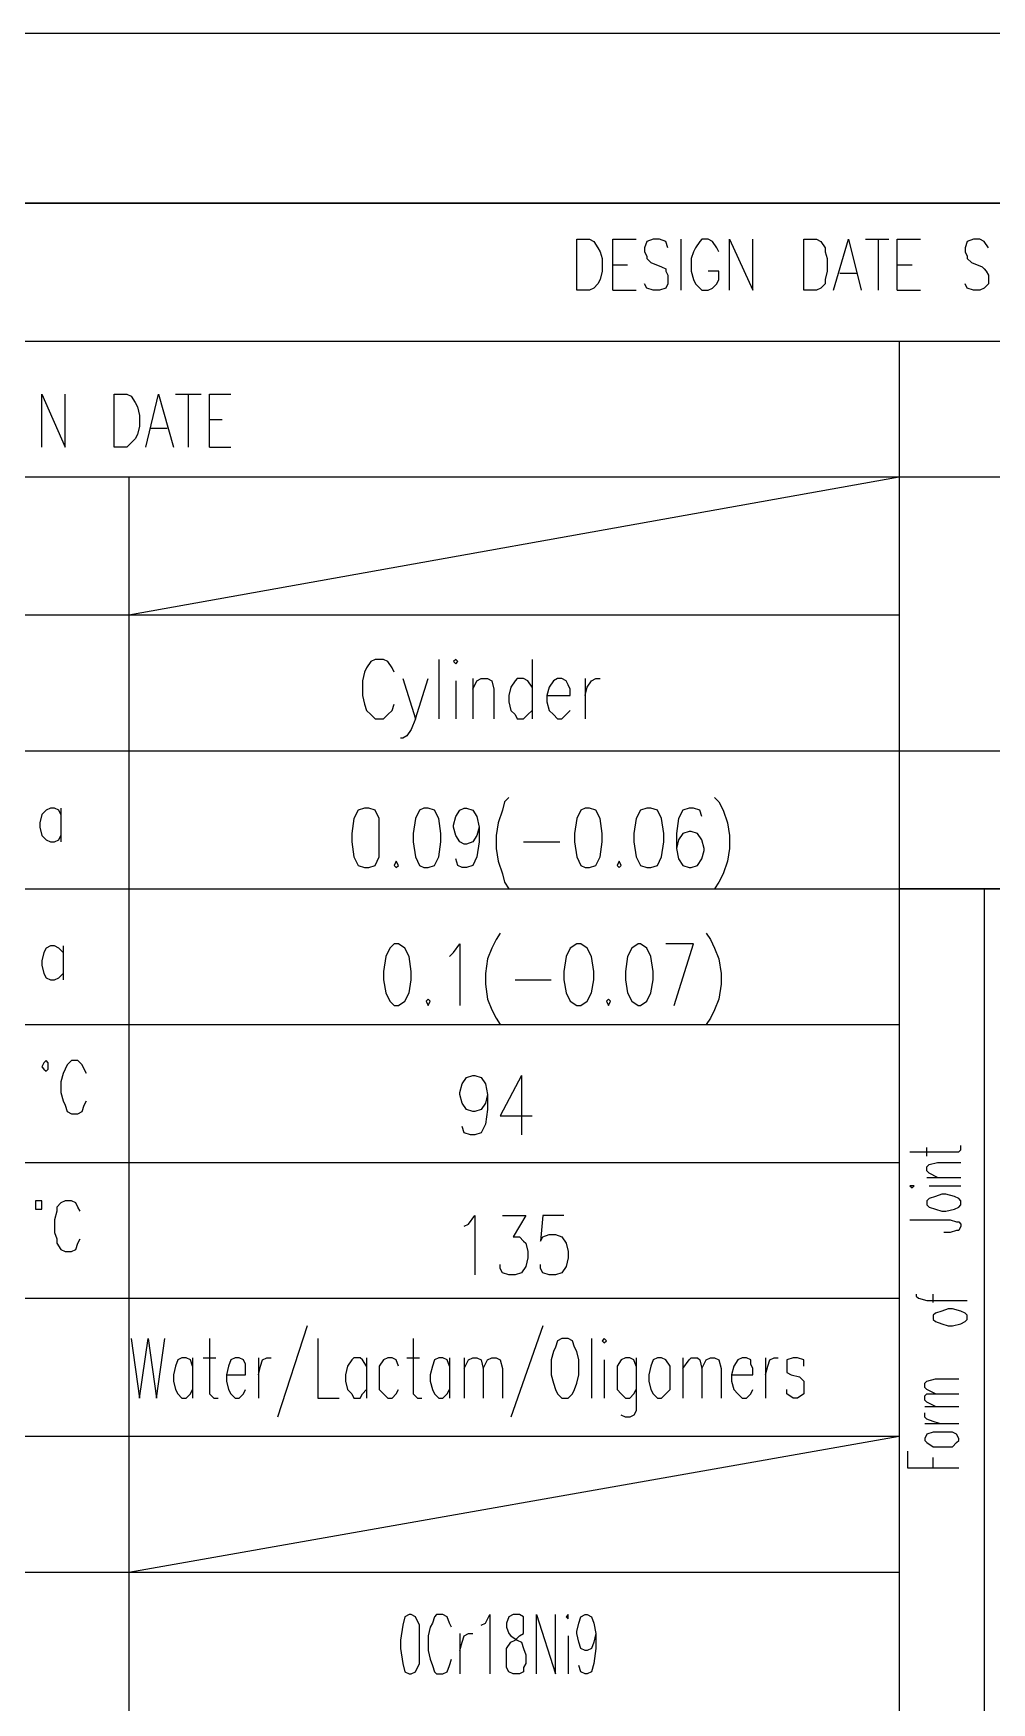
# Model space of a CAD drawing. Extents: x 0.28 to 3.47, y 0.29 to 4.81.
# Drawn here: x 2.665 to 2.966, y 4.284 to 4.809 of the extents above; entities that cross this region are included whole.
import ezdxf

# ---------------------------------------------------------------- set-up
doc = ezdxf.new("R2010")
doc.units = 0
doc.header["$MEASUREMENT"] = 0
doc.linetypes.add('AUSGEZOGEN', pattern=[0])
doc.layers.get('0').update_dxf_attribs({"linetype": 'AUSGEZOGEN'})

msp = doc.modelspace()

# ---------------------------------------------------------------- linework, layer by layer
for points in [[(0.28, 0.28667), (3.474, 0.28667), (3.474, 0.28667), (3.474, 4.80867), (3.474, 4.80867), (0.28, 4.80867), (0.28, 4.80867), (0.28, 0.28667), (0.28, 0.28667)], [(0.414, 0.34), (3.42067, 0.34), (3.42067, 0.34), (3.42067, 4.75533), (3.42067, 4.75533), (0.414, 4.75533), (0.414, 4.75533), (0.414, 0.34), (0.414, 0.34)], [(2.45267, 4.75533), (3.42067, 4.75533)], [(2.83533, 4.728), (2.83533, 4.744), (2.83533, 4.744), (2.83933, 4.744), (2.83933, 4.744), (2.84067, 4.74333), (2.84067, 4.74333), (2.842, 4.74133), (2.842, 4.74133), (2.84267, 4.74), (2.84267, 4.74), (2.84333, 4.738), (2.84333, 4.738), (2.84333, 4.734), (2.84333, 4.734), (2.84267, 4.73133), (2.84267, 4.73133), (2.842, 4.73), (2.842, 4.73), (2.84067, 4.72867), (2.84067, 4.72867), (2.83933, 4.728), (2.83933, 4.728), (2.83533, 4.728), (2.83533, 4.728)], [(2.84667, 4.728), (2.84667, 4.744), (2.84667, 4.744), (2.854, 4.744)], [(2.864, 4.74133), (2.86333, 4.74333), (2.86333, 4.74333), (2.86133, 4.744), (2.86133, 4.744), (2.85933, 4.744), (2.85933, 4.744), (2.85733, 4.74333), (2.85733, 4.74333), (2.85667, 4.74133), (2.85667, 4.74133), (2.85667, 4.74), (2.85667, 4.74), (2.85733, 4.73867), (2.85733, 4.73867), (2.85733, 4.738), (2.85733, 4.738), (2.85867, 4.73667), (2.85867, 4.73667), (2.862, 4.73533), (2.862, 4.73533), (2.86333, 4.73467), (2.86333, 4.73467), (2.86333, 4.734), (2.86333, 4.734), (2.864, 4.73267), (2.864, 4.73267), (2.864, 4.73), (2.864, 4.73), (2.86333, 4.72867), (2.86333, 4.72867), (2.86133, 4.728), (2.86133, 4.728), (2.85933, 4.728), (2.85933, 4.728), (2.85733, 4.72867), (2.85733, 4.72867), (2.85667, 4.73)], [(2.868, 4.744), (2.868, 4.728)], [(2.88, 4.74), (2.87933, 4.74133), (2.87933, 4.74133), (2.878, 4.74333), (2.878, 4.74333), (2.87667, 4.744), (2.87667, 4.744), (2.87467, 4.744), (2.87467, 4.744), (2.874, 4.74333), (2.874, 4.74333), (2.87267, 4.74133), (2.87267, 4.74133), (2.872, 4.74), (2.872, 4.74), (2.87133, 4.738), (2.87133, 4.738), (2.87133, 4.734), (2.87133, 4.734), (2.872, 4.73133), (2.872, 4.73133), (2.87267, 4.73), (2.87267, 4.73), (2.874, 4.72867), (2.874, 4.72867), (2.87467, 4.728), (2.87467, 4.728), (2.87667, 4.728), (2.87667, 4.728), (2.878, 4.72867), (2.878, 4.72867), (2.87933, 4.73), (2.87933, 4.73), (2.88, 4.73133), (2.88, 4.73133), (2.88, 4.734), (2.88, 4.734), (2.87667, 4.734)], [(2.88333, 4.728), (2.88333, 4.744), (2.88333, 4.744), (2.89067, 4.728), (2.89067, 4.728), (2.89067, 4.744)], [(2.90667, 4.728), (2.90667, 4.744), (2.90667, 4.744), (2.91067, 4.744), (2.91067, 4.744), (2.912, 4.74333), (2.912, 4.74333), (2.91333, 4.74133), (2.91333, 4.74133), (2.91333, 4.74), (2.91333, 4.74), (2.914, 4.738), (2.914, 4.738), (2.914, 4.734), (2.914, 4.734), (2.91333, 4.73133), (2.91333, 4.73133), (2.91333, 4.73), (2.91333, 4.73), (2.912, 4.72867), (2.912, 4.72867), (2.91067, 4.728), (2.91067, 4.728), (2.90667, 4.728), (2.90667, 4.728)], [(2.916, 4.728), (2.92067, 4.744), (2.92067, 4.744), (2.92467, 4.728)], [(2.926, 4.744), (2.93333, 4.744)], [(2.93, 4.744), (2.93, 4.728)], [(2.936, 4.728), (2.936, 4.744), (2.936, 4.744), (2.94333, 4.744)], [(2.96467, 4.74133), (2.96333, 4.74333), (2.96333, 4.74333), (2.962, 4.744), (2.962, 4.744), (2.96, 4.744), (2.96, 4.744), (2.958, 4.74333), (2.958, 4.74333), (2.95733, 4.74133), (2.95733, 4.74133), (2.95733, 4.74), (2.95733, 4.74), (2.958, 4.73867), (2.958, 4.73867), (2.958, 4.738), (2.958, 4.738), (2.95933, 4.73667), (2.95933, 4.73667), (2.96267, 4.73533), (2.96267, 4.73533), (2.96333, 4.73467), (2.96333, 4.73467), (2.964, 4.734), (2.964, 4.734), (2.96467, 4.73267), (2.96467, 4.73267), (2.96467, 4.73), (2.96467, 4.73), (2.96333, 4.72867), (2.96333, 4.72867), (2.962, 4.728), (2.962, 4.728), (2.96, 4.728), (2.96, 4.728), (2.958, 4.72867), (2.958, 4.72867), (2.95733, 4.73)], [(2.84667, 4.736), (2.85133, 4.736)], [(2.936, 4.736), (2.94067, 4.736)], [(2.918, 4.73333), (2.92333, 4.73333)], [(2.84667, 4.728), (2.854, 4.728)], [(2.936, 4.728), (2.94333, 4.728)], [(2.45267, 4.712), (3.42067, 4.712)], [(2.93667, 4.712), (2.93667, 3.766)], [(2.66733, 4.67867), (2.66733, 4.69533), (2.66733, 4.69533), (2.67467, 4.67867), (2.67467, 4.67867), (2.67467, 4.69533)], [(2.69, 4.67867), (2.69, 4.69533), (2.69, 4.69533), (2.694, 4.69533), (2.694, 4.69533), (2.69533, 4.69467), (2.69533, 4.69467), (2.69667, 4.69267), (2.69667, 4.69267), (2.69733, 4.69133), (2.69733, 4.69133), (2.698, 4.68867), (2.698, 4.68867), (2.698, 4.68533), (2.698, 4.68533), (2.69733, 4.68267), (2.69733, 4.68267), (2.69667, 4.68133), (2.69667, 4.68133), (2.69533, 4.68), (2.69533, 4.68), (2.694, 4.67867), (2.694, 4.67867), (2.69, 4.67867), (2.69, 4.67867)], [(2.7, 4.67867), (2.704, 4.69533), (2.704, 4.69533), (2.70867, 4.67867)], [(2.70933, 4.69533), (2.71733, 4.69533)], [(2.71333, 4.69533), (2.71333, 4.67867)], [(2.72, 4.67867), (2.72, 4.69533), (2.72, 4.69533), (2.72667, 4.69533)], [(2.70133, 4.68467), (2.70667, 4.68467)], [(2.72, 4.68733), (2.724, 4.68733)], [(2.72, 4.67867), (2.72667, 4.67867)], [(2.45267, 4.66933), (3.42067, 4.66933)], [(2.69467, 4.626), (2.93667, 4.66933)], [(2.69467, 4.66933), (2.69467, 3.766)], [(2.45267, 4.626), (2.93667, 4.626)], [(2.778, 4.608), (2.77733, 4.60933), (2.77733, 4.60933), (2.776, 4.61133), (2.776, 4.61133), (2.77467, 4.612), (2.77467, 4.612), (2.772, 4.612), (2.772, 4.612), (2.77067, 4.61133), (2.77067, 4.61133), (2.76933, 4.60933), (2.76933, 4.60933), (2.76867, 4.608), (2.76867, 4.608), (2.768, 4.60533), (2.768, 4.60533), (2.768, 4.60067), (2.768, 4.60067), (2.76867, 4.598), (2.76867, 4.598), (2.76933, 4.596), (2.76933, 4.596), (2.77067, 4.59467), (2.77067, 4.59467), (2.772, 4.59333), (2.772, 4.59333), (2.77467, 4.59333), (2.77467, 4.59333), (2.776, 4.59467), (2.776, 4.59467), (2.77733, 4.596), (2.77733, 4.596), (2.778, 4.598)], [(2.792, 4.612), (2.792, 4.59333)], [(2.79667, 4.61133), (2.79733, 4.61067), (2.79733, 4.61067), (2.798, 4.61133), (2.798, 4.61133), (2.79733, 4.612), (2.79733, 4.612), (2.79667, 4.61133), (2.79667, 4.61133)], [(2.82133, 4.612), (2.82133, 4.59333)], [(2.78067, 4.606), (2.78467, 4.59333), (2.78467, 4.59333), (2.78867, 4.606)], [(2.79733, 4.60533), (2.79733, 4.59333)], [(2.80267, 4.606), (2.80267, 4.59333)], [(2.80267, 4.60267), (2.804, 4.60533), (2.804, 4.60533), (2.80533, 4.606), (2.80533, 4.606), (2.80733, 4.606), (2.80733, 4.606), (2.80867, 4.60533), (2.80867, 4.60533), (2.80933, 4.60267), (2.80933, 4.60267), (2.80933, 4.59333)], [(2.82133, 4.60333), (2.82, 4.60533), (2.82, 4.60533), (2.81867, 4.606), (2.81867, 4.606), (2.81667, 4.606), (2.81667, 4.606), (2.816, 4.60533), (2.816, 4.60533), (2.81467, 4.60333), (2.81467, 4.60333), (2.814, 4.60067), (2.814, 4.60067), (2.814, 4.59867), (2.814, 4.59867), (2.81467, 4.596), (2.81467, 4.596), (2.816, 4.59467), (2.816, 4.59467), (2.81667, 4.59333), (2.81667, 4.59333), (2.81867, 4.59333), (2.81867, 4.59333), (2.82, 4.59467), (2.82, 4.59467), (2.82133, 4.596)], [(2.826, 4.60067), (2.83333, 4.60067), (2.83333, 4.60067), (2.83333, 4.60267), (2.83333, 4.60267), (2.83267, 4.604), (2.83267, 4.604), (2.832, 4.60533), (2.832, 4.60533), (2.83067, 4.606), (2.83067, 4.606), (2.82933, 4.606), (2.82933, 4.606), (2.828, 4.60533), (2.828, 4.60533), (2.82667, 4.60333), (2.82667, 4.60333), (2.826, 4.60067), (2.826, 4.60067), (2.826, 4.59867), (2.826, 4.59867), (2.82667, 4.596), (2.82667, 4.596), (2.828, 4.59467), (2.828, 4.59467), (2.82933, 4.59333), (2.82933, 4.59333), (2.83067, 4.59333), (2.83067, 4.59333), (2.832, 4.59467), (2.832, 4.59467), (2.83333, 4.596)], [(2.838, 4.606), (2.838, 4.59333)], [(2.838, 4.60067), (2.83867, 4.60333), (2.83867, 4.60333), (2.84, 4.60533), (2.84, 4.60533), (2.84133, 4.606), (2.84133, 4.606), (2.84267, 4.606)], [(2.78467, 4.59333), (2.78333, 4.59), (2.78333, 4.59), (2.782, 4.588), (2.782, 4.588), (2.78067, 4.58733), (2.78067, 4.58733), (2.78, 4.58733)], [(2.45267, 4.58333), (2.93667, 4.58333)], [(2.93667, 4.58333), (3.42067, 4.58333)], [(2.814, 4.56867), (2.81267, 4.56733), (2.81267, 4.56733), (2.812, 4.56467), (2.812, 4.56467), (2.81067, 4.56067), (2.81067, 4.56067), (2.81, 4.55667), (2.81, 4.55667), (2.81, 4.55267), (2.81, 4.55267), (2.81067, 4.54867), (2.81067, 4.54867), (2.812, 4.54467), (2.812, 4.54467), (2.81267, 4.542), (2.81267, 4.542), (2.814, 4.54)], [(2.87867, 4.56867), (2.88, 4.56733), (2.88, 4.56733), (2.88133, 4.56467), (2.88133, 4.56467), (2.88267, 4.56067), (2.88267, 4.56067), (2.88333, 4.55667), (2.88333, 4.55667), (2.88333, 4.55267), (2.88333, 4.55267), (2.88267, 4.54867), (2.88267, 4.54867), (2.88133, 4.54467), (2.88133, 4.54467), (2.88, 4.542), (2.88, 4.542), (2.87867, 4.54)], [(2.67333, 4.56333), (2.67267, 4.56467), (2.67267, 4.56467), (2.67133, 4.56533), (2.67133, 4.56533), (2.67, 4.56533), (2.67, 4.56533), (2.66867, 4.56467), (2.66867, 4.56467), (2.66733, 4.56333), (2.66733, 4.56333), (2.66667, 4.56067), (2.66667, 4.56067), (2.66667, 4.55933), (2.66667, 4.55933), (2.66733, 4.55667), (2.66733, 4.55667), (2.66867, 4.55533), (2.66867, 4.55533), (2.67, 4.55467), (2.67, 4.55467), (2.67133, 4.55467), (2.67133, 4.55467), (2.67267, 4.55533), (2.67267, 4.55533), (2.67333, 4.55667)], [(2.67333, 4.56533), (2.67333, 4.55467)], [(2.76867, 4.56533), (2.76667, 4.56467), (2.76667, 4.56467), (2.76533, 4.562), (2.76533, 4.562), (2.76467, 4.55733), (2.76467, 4.55733), (2.76467, 4.55467), (2.76467, 4.55467), (2.76533, 4.55), (2.76533, 4.55), (2.76667, 4.54733), (2.76667, 4.54733), (2.76867, 4.54667), (2.76867, 4.54667), (2.77, 4.54667), (2.77, 4.54667), (2.772, 4.54733), (2.772, 4.54733), (2.77333, 4.55), (2.77333, 4.55), (2.77333, 4.562), (2.77333, 4.562), (2.772, 4.56467), (2.772, 4.56467), (2.77, 4.56533), (2.77, 4.56533), (2.76867, 4.56533), (2.76867, 4.56533)], [(2.78733, 4.56533), (2.786, 4.56467), (2.786, 4.56467), (2.78467, 4.562), (2.78467, 4.562), (2.784, 4.55733), (2.784, 4.55733), (2.784, 4.55467), (2.784, 4.55467), (2.78467, 4.55), (2.78467, 4.55), (2.786, 4.54733), (2.786, 4.54733), (2.78733, 4.54667), (2.78733, 4.54667), (2.78867, 4.54667), (2.78867, 4.54667), (2.79067, 4.54733), (2.79067, 4.54733), (2.792, 4.55), (2.792, 4.55), (2.79267, 4.55467), (2.79267, 4.55467), (2.79267, 4.55733), (2.79267, 4.55733), (2.792, 4.562), (2.792, 4.562), (2.79067, 4.56467), (2.79067, 4.56467), (2.78867, 4.56533), (2.78867, 4.56533), (2.78733, 4.56533), (2.78733, 4.56533)], [(2.80467, 4.55933), (2.804, 4.55667), (2.804, 4.55667), (2.80267, 4.55467), (2.80267, 4.55467), (2.80067, 4.554), (2.80067, 4.554), (2.8, 4.554), (2.8, 4.554), (2.79867, 4.55467), (2.79867, 4.55467), (2.79733, 4.55667), (2.79733, 4.55667), (2.79667, 4.55933), (2.79667, 4.55933), (2.79667, 4.56), (2.79667, 4.56), (2.79733, 4.56267), (2.79733, 4.56267), (2.79867, 4.56467), (2.79867, 4.56467), (2.8, 4.56533), (2.8, 4.56533), (2.80067, 4.56533), (2.80067, 4.56533), (2.80267, 4.56467), (2.80267, 4.56467), (2.804, 4.56267), (2.804, 4.56267), (2.80467, 4.55933), (2.80467, 4.55933), (2.80467, 4.55467), (2.80467, 4.55467), (2.804, 4.55), (2.804, 4.55), (2.80267, 4.54733), (2.80267, 4.54733), (2.80067, 4.54667), (2.80067, 4.54667), (2.79933, 4.54667), (2.79933, 4.54667), (2.798, 4.54733), (2.798, 4.54733), (2.79733, 4.54933)], [(2.838, 4.56533), (2.83667, 4.56467), (2.83667, 4.56467), (2.83533, 4.562), (2.83533, 4.562), (2.83467, 4.55733), (2.83467, 4.55733), (2.83467, 4.55467), (2.83467, 4.55467), (2.83533, 4.55), (2.83533, 4.55), (2.83667, 4.54733), (2.83667, 4.54733), (2.838, 4.54667), (2.838, 4.54667), (2.83933, 4.54667), (2.83933, 4.54667), (2.84133, 4.54733), (2.84133, 4.54733), (2.84267, 4.55), (2.84267, 4.55), (2.84333, 4.55467), (2.84333, 4.55467), (2.84333, 4.55733), (2.84333, 4.55733), (2.84267, 4.562), (2.84267, 4.562), (2.84133, 4.56467), (2.84133, 4.56467), (2.83933, 4.56533), (2.83933, 4.56533), (2.838, 4.56533), (2.838, 4.56533)], [(2.85733, 4.56533), (2.85533, 4.56467), (2.85533, 4.56467), (2.854, 4.562), (2.854, 4.562), (2.85333, 4.55733), (2.85333, 4.55733), (2.85333, 4.55467), (2.85333, 4.55467), (2.854, 4.55), (2.854, 4.55), (2.85533, 4.54733), (2.85533, 4.54733), (2.85733, 4.54667), (2.85733, 4.54667), (2.85867, 4.54667), (2.85867, 4.54667), (2.86067, 4.54733), (2.86067, 4.54733), (2.862, 4.55), (2.862, 4.55), (2.86267, 4.55467), (2.86267, 4.55467), (2.86267, 4.55733), (2.86267, 4.55733), (2.862, 4.562), (2.862, 4.562), (2.86067, 4.56467), (2.86067, 4.56467), (2.85867, 4.56533), (2.85867, 4.56533), (2.85733, 4.56533), (2.85733, 4.56533)], [(2.87467, 4.56267), (2.874, 4.56467), (2.874, 4.56467), (2.872, 4.56533), (2.872, 4.56533), (2.87067, 4.56533), (2.87067, 4.56533), (2.86867, 4.56467), (2.86867, 4.56467), (2.86733, 4.562), (2.86733, 4.562), (2.86667, 4.55733), (2.86667, 4.55733), (2.86667, 4.55267), (2.86667, 4.55267), (2.86733, 4.54933), (2.86733, 4.54933), (2.86867, 4.54733), (2.86867, 4.54733), (2.87067, 4.54667), (2.87067, 4.54667), (2.87133, 4.54667), (2.87133, 4.54667), (2.87333, 4.54733), (2.87333, 4.54733), (2.87467, 4.54933), (2.87467, 4.54933), (2.87533, 4.552), (2.87533, 4.552), (2.87533, 4.55267), (2.87533, 4.55267), (2.87467, 4.55533), (2.87467, 4.55533), (2.87333, 4.55733), (2.87333, 4.55733), (2.87133, 4.558), (2.87133, 4.558), (2.87067, 4.558), (2.87067, 4.558), (2.86867, 4.55733), (2.86867, 4.55733), (2.86733, 4.55533), (2.86733, 4.55533), (2.86667, 4.55267)], [(2.81867, 4.55467), (2.83, 4.55467)], [(2.77867, 4.54867), (2.778, 4.54733), (2.778, 4.54733), (2.77867, 4.54667), (2.77867, 4.54667), (2.77933, 4.54733), (2.77933, 4.54733), (2.77867, 4.54867), (2.77867, 4.54867)], [(2.84867, 4.54867), (2.848, 4.54733), (2.848, 4.54733), (2.84867, 4.54667), (2.84867, 4.54667), (2.84933, 4.54733), (2.84933, 4.54733), (2.84867, 4.54867), (2.84867, 4.54867)], [(2.45267, 4.54), (2.93667, 4.54)], [(2.93667, 4.54), (3.42067, 4.54), (3.42067, 4.54), (2.93667, 4.54), (2.93667, 4.54)], [(2.96333, 4.54), (2.96333, 3.766)], [(2.81133, 4.526), (2.81, 4.524), (2.81, 4.524), (2.80867, 4.52133), (2.80867, 4.52133), (2.80733, 4.518), (2.80733, 4.518), (2.80667, 4.51333), (2.80667, 4.51333), (2.80667, 4.51), (2.80667, 4.51), (2.80733, 4.50533), (2.80733, 4.50533), (2.80867, 4.502), (2.80867, 4.502), (2.81, 4.49933), (2.81, 4.49933), (2.81133, 4.49733)], [(2.876, 4.526), (2.87733, 4.524), (2.87733, 4.524), (2.87867, 4.52133), (2.87867, 4.52133), (2.88, 4.518), (2.88, 4.518), (2.88067, 4.51333), (2.88067, 4.51333), (2.88067, 4.51), (2.88067, 4.51), (2.88, 4.50533), (2.88, 4.50533), (2.87867, 4.502), (2.87867, 4.502), (2.87733, 4.49933), (2.87733, 4.49933), (2.876, 4.49733)], [(2.674, 4.52), (2.67267, 4.52133), (2.67267, 4.52133), (2.67133, 4.522), (2.67133, 4.522), (2.67, 4.522), (2.67, 4.522), (2.66867, 4.52133), (2.66867, 4.52133), (2.668, 4.52), (2.668, 4.52), (2.66733, 4.51733), (2.66733, 4.51733), (2.66733, 4.516), (2.66733, 4.516), (2.668, 4.51333), (2.668, 4.51333), (2.66867, 4.512), (2.66867, 4.512), (2.67, 4.51133), (2.67, 4.51133), (2.67133, 4.51133), (2.67133, 4.51133), (2.67267, 4.512), (2.67267, 4.512), (2.674, 4.51333)], [(2.674, 4.522), (2.674, 4.51133)], [(2.778, 4.52267), (2.77667, 4.52133), (2.77667, 4.52133), (2.77533, 4.51867), (2.77533, 4.51867), (2.77467, 4.514), (2.77467, 4.514), (2.77467, 4.51133), (2.77467, 4.51133), (2.77533, 4.50733), (2.77533, 4.50733), (2.77667, 4.50467), (2.77667, 4.50467), (2.778, 4.50333), (2.778, 4.50333), (2.77933, 4.50333), (2.77933, 4.50333), (2.78133, 4.50467), (2.78133, 4.50467), (2.78267, 4.50733), (2.78267, 4.50733), (2.78333, 4.51133), (2.78333, 4.51133), (2.78333, 4.514), (2.78333, 4.514), (2.78267, 4.51867), (2.78267, 4.51867), (2.78133, 4.52133), (2.78133, 4.52133), (2.77933, 4.52267), (2.77933, 4.52267), (2.778, 4.52267), (2.778, 4.52267)], [(2.79533, 4.51867), (2.79667, 4.52), (2.79667, 4.52), (2.79867, 4.52267), (2.79867, 4.52267), (2.79867, 4.50333)], [(2.83533, 4.52267), (2.83333, 4.52133), (2.83333, 4.52133), (2.832, 4.51867), (2.832, 4.51867), (2.83133, 4.514), (2.83133, 4.514), (2.83133, 4.51133), (2.83133, 4.51133), (2.832, 4.50733), (2.832, 4.50733), (2.83333, 4.50467), (2.83333, 4.50467), (2.83533, 4.50333), (2.83533, 4.50333), (2.83667, 4.50333), (2.83667, 4.50333), (2.83867, 4.50467), (2.83867, 4.50467), (2.84, 4.50733), (2.84, 4.50733), (2.84067, 4.51133), (2.84067, 4.51133), (2.84067, 4.514), (2.84067, 4.514), (2.84, 4.51867), (2.84, 4.51867), (2.83867, 4.52133), (2.83867, 4.52133), (2.83667, 4.52267), (2.83667, 4.52267), (2.83533, 4.52267), (2.83533, 4.52267)], [(2.85467, 4.52267), (2.85267, 4.52133), (2.85267, 4.52133), (2.85133, 4.51867), (2.85133, 4.51867), (2.85067, 4.514), (2.85067, 4.514), (2.85067, 4.51133), (2.85067, 4.51133), (2.85133, 4.50733), (2.85133, 4.50733), (2.85267, 4.50467), (2.85267, 4.50467), (2.85467, 4.50333), (2.85467, 4.50333), (2.85533, 4.50333), (2.85533, 4.50333), (2.85733, 4.50467), (2.85733, 4.50467), (2.85867, 4.50733), (2.85867, 4.50733), (2.85933, 4.51133), (2.85933, 4.51133), (2.85933, 4.514), (2.85933, 4.514), (2.85867, 4.51867), (2.85867, 4.51867), (2.85733, 4.52133), (2.85733, 4.52133), (2.85533, 4.52267), (2.85533, 4.52267), (2.85467, 4.52267), (2.85467, 4.52267)], [(2.866, 4.50333), (2.872, 4.52267), (2.872, 4.52267), (2.86333, 4.52267)], [(2.816, 4.51133), (2.82733, 4.51133)], [(2.78867, 4.50533), (2.788, 4.50467), (2.788, 4.50467), (2.78867, 4.50333), (2.78867, 4.50333), (2.78933, 4.50467), (2.78933, 4.50467), (2.78867, 4.50533), (2.78867, 4.50533)], [(2.84533, 4.50533), (2.84467, 4.50467), (2.84467, 4.50467), (2.84533, 4.50333), (2.84533, 4.50333), (2.846, 4.50467), (2.846, 4.50467), (2.84533, 4.50533), (2.84533, 4.50533)], [(2.45267, 4.49733), (2.93667, 4.49733)], [(2.66933, 4.484), (2.66933, 4.48533), (2.66933, 4.48533), (2.66867, 4.486), (2.66867, 4.486), (2.668, 4.48533), (2.668, 4.48533), (2.66733, 4.484), (2.66733, 4.484), (2.668, 4.48333), (2.668, 4.48333), (2.66867, 4.48267), (2.66867, 4.48267), (2.66933, 4.48333), (2.66933, 4.48333), (2.66933, 4.484), (2.66933, 4.484)], [(2.68133, 4.482), (2.68067, 4.48333), (2.68067, 4.48333), (2.68, 4.48467), (2.68, 4.48467), (2.67867, 4.486), (2.67867, 4.486), (2.67667, 4.486), (2.67667, 4.486), (2.67533, 4.48467), (2.67533, 4.48467), (2.67467, 4.48333), (2.67467, 4.48333), (2.674, 4.482), (2.674, 4.482), (2.67333, 4.47933), (2.67333, 4.47933), (2.67333, 4.476), (2.67333, 4.476), (2.674, 4.47333), (2.674, 4.47333), (2.67467, 4.472), (2.67467, 4.472), (2.67533, 4.47), (2.67533, 4.47), (2.67667, 4.46933), (2.67667, 4.46933), (2.67867, 4.46933), (2.67867, 4.46933), (2.68, 4.47), (2.68, 4.47), (2.68067, 4.472), (2.68067, 4.472), (2.68133, 4.47333)], [(2.80733, 4.47533), (2.80667, 4.47267), (2.80667, 4.47267), (2.80533, 4.47067), (2.80533, 4.47067), (2.80333, 4.47), (2.80333, 4.47), (2.80267, 4.47), (2.80267, 4.47), (2.80067, 4.47067), (2.80067, 4.47067), (2.79933, 4.47267), (2.79933, 4.47267), (2.79867, 4.47533), (2.79867, 4.47533), (2.79867, 4.476), (2.79867, 4.476), (2.79933, 4.47867), (2.79933, 4.47867), (2.80067, 4.48067), (2.80067, 4.48067), (2.80267, 4.48133), (2.80267, 4.48133), (2.80333, 4.48133), (2.80333, 4.48133), (2.80533, 4.48067), (2.80533, 4.48067), (2.80667, 4.47867), (2.80667, 4.47867), (2.80733, 4.47533), (2.80733, 4.47533), (2.80733, 4.47067), (2.80733, 4.47067), (2.80667, 4.466), (2.80667, 4.466), (2.80533, 4.46333), (2.80533, 4.46333), (2.80333, 4.46267), (2.80333, 4.46267), (2.802, 4.46267), (2.802, 4.46267), (2.8, 4.46333), (2.8, 4.46333), (2.79933, 4.46533)], [(2.818, 4.48133), (2.81133, 4.46867), (2.81133, 4.46867), (2.82133, 4.46867)], [(2.818, 4.48133), (2.818, 4.46267)], [(2.94, 4.45733), (2.95533, 4.45733), (2.95533, 4.45733), (2.956, 4.458), (2.956, 4.458), (2.956, 4.45933)], [(2.94533, 4.456), (2.94533, 4.45867)], [(2.45267, 4.454), (2.93667, 4.454)], [(2.94867, 4.44933), (2.946, 4.45067), (2.946, 4.45067), (2.94533, 4.45133), (2.94533, 4.45133), (2.94533, 4.45267), (2.94533, 4.45267), (2.946, 4.45333), (2.946, 4.45333), (2.94867, 4.454), (2.94867, 4.454), (2.956, 4.454)], [(2.94067, 4.446), (2.94133, 4.44667), (2.94133, 4.44667), (2.94, 4.44667), (2.94, 4.44667), (2.94067, 4.446), (2.94067, 4.446)], [(2.94533, 4.44933), (2.956, 4.44933)], [(2.946, 4.44667), (2.956, 4.44667)], [(2.66733, 4.44067), (2.66733, 4.442), (2.66733, 4.442), (2.66667, 4.442), (2.66667, 4.442), (2.66533, 4.442), (2.66533, 4.442), (2.66533, 4.44067), (2.66533, 4.44067), (2.66533, 4.43933), (2.66533, 4.43933), (2.66667, 4.43933), (2.66667, 4.43933), (2.66733, 4.43933), (2.66733, 4.43933), (2.66733, 4.44067), (2.66733, 4.44067)], [(2.67933, 4.43867), (2.67867, 4.44), (2.67867, 4.44), (2.678, 4.44133), (2.678, 4.44133), (2.67667, 4.442), (2.67667, 4.442), (2.67467, 4.442), (2.67467, 4.442), (2.67333, 4.44133), (2.67333, 4.44133), (2.672, 4.44), (2.672, 4.44), (2.672, 4.43867), (2.672, 4.43867), (2.67133, 4.436), (2.67133, 4.436), (2.67133, 4.432), (2.67133, 4.432), (2.672, 4.43), (2.672, 4.43), (2.672, 4.42867), (2.672, 4.42867), (2.67333, 4.42667), (2.67333, 4.42667), (2.67467, 4.426), (2.67467, 4.426), (2.67667, 4.426), (2.67667, 4.426), (2.678, 4.42667), (2.678, 4.42667), (2.67867, 4.42867), (2.67867, 4.42867), (2.67933, 4.43)], [(2.94533, 4.44067), (2.946, 4.44), (2.946, 4.44), (2.948, 4.43933), (2.948, 4.43933), (2.95, 4.43867), (2.95, 4.43867), (2.95133, 4.43867), (2.95133, 4.43867), (2.954, 4.43933), (2.954, 4.43933), (2.95533, 4.44), (2.95533, 4.44), (2.956, 4.44067), (2.956, 4.44067), (2.956, 4.442), (2.956, 4.442), (2.95533, 4.44267), (2.95533, 4.44267), (2.954, 4.44333), (2.954, 4.44333), (2.95133, 4.444), (2.95133, 4.444), (2.95, 4.444), (2.95, 4.444), (2.948, 4.44333), (2.948, 4.44333), (2.946, 4.44267), (2.946, 4.44267), (2.94533, 4.442), (2.94533, 4.442), (2.94533, 4.44067), (2.94533, 4.44067)], [(2.8, 4.434), (2.80133, 4.43467), (2.80133, 4.43467), (2.80333, 4.43733), (2.80333, 4.43733), (2.80333, 4.41867)], [(2.812, 4.43733), (2.81933, 4.43733), (2.81933, 4.43733), (2.81533, 4.43067), (2.81533, 4.43067), (2.81733, 4.43067), (2.81733, 4.43067), (2.81867, 4.42933), (2.81867, 4.42933), (2.81933, 4.42867), (2.81933, 4.42867), (2.82, 4.426), (2.82, 4.426), (2.82, 4.424), (2.82, 4.424), (2.81933, 4.42133), (2.81933, 4.42133), (2.818, 4.41933), (2.818, 4.41933), (2.816, 4.41867), (2.816, 4.41867), (2.814, 4.41867), (2.814, 4.41867), (2.812, 4.41933), (2.812, 4.41933), (2.81133, 4.42067), (2.81133, 4.42067), (2.81133, 4.422)], [(2.83133, 4.43733), (2.82467, 4.43733), (2.82467, 4.43733), (2.824, 4.42933), (2.824, 4.42933), (2.82467, 4.43067), (2.82467, 4.43067), (2.82667, 4.43133), (2.82667, 4.43133), (2.82867, 4.43133), (2.82867, 4.43133), (2.83067, 4.43067), (2.83067, 4.43067), (2.832, 4.42867), (2.832, 4.42867), (2.83267, 4.426), (2.83267, 4.426), (2.83267, 4.424), (2.83267, 4.424), (2.832, 4.42133), (2.832, 4.42133), (2.83067, 4.41933), (2.83067, 4.41933), (2.82867, 4.41867), (2.82867, 4.41867), (2.82667, 4.41867), (2.82667, 4.41867), (2.82467, 4.41933), (2.82467, 4.41933), (2.824, 4.42067), (2.824, 4.42067), (2.824, 4.422)], [(2.94, 4.436), (2.95267, 4.436), (2.95267, 4.436), (2.95467, 4.43533), (2.95467, 4.43533), (2.95533, 4.43533), (2.95533, 4.43533), (2.956, 4.43467), (2.956, 4.43467), (2.956, 4.434), (2.956, 4.434), (2.95533, 4.43267), (2.95533, 4.43267), (2.95467, 4.43267), (2.95467, 4.43267), (2.95267, 4.432), (2.95267, 4.432), (2.95067, 4.432)], [(2.45267, 4.41133), (2.93667, 4.41133)], [(2.942, 4.41267), (2.942, 4.412), (2.942, 4.412), (2.94267, 4.41133), (2.94267, 4.41133), (2.94533, 4.41067), (2.94533, 4.41067), (2.958, 4.41067)], [(2.94733, 4.41), (2.94733, 4.41267)], [(2.94733, 4.40467), (2.948, 4.404), (2.948, 4.404), (2.95, 4.40333), (2.95, 4.40333), (2.952, 4.40267), (2.952, 4.40267), (2.95333, 4.40267), (2.95333, 4.40267), (2.956, 4.40333), (2.956, 4.40333), (2.95733, 4.404), (2.95733, 4.404), (2.958, 4.40467), (2.958, 4.40467), (2.958, 4.406), (2.958, 4.406), (2.95733, 4.40667), (2.95733, 4.40667), (2.956, 4.40733), (2.956, 4.40733), (2.95333, 4.408), (2.95333, 4.408), (2.952, 4.408), (2.952, 4.408), (2.95, 4.40733), (2.95, 4.40733), (2.948, 4.40667), (2.948, 4.40667), (2.94733, 4.406), (2.94733, 4.406), (2.94733, 4.40467), (2.94733, 4.40467)], [(2.75067, 4.40267), (2.74133, 4.374)], [(2.82467, 4.40267), (2.81467, 4.374)], [(2.69533, 4.39867), (2.698, 4.38), (2.698, 4.38), (2.70067, 4.39867), (2.70067, 4.39867), (2.70333, 4.38), (2.70333, 4.38), (2.706, 4.39867)], [(2.72, 4.39867), (2.72, 4.38133), (2.72, 4.38133), (2.72133, 4.38), (2.72133, 4.38), (2.72267, 4.38)], [(2.754, 4.39867), (2.754, 4.38), (2.754, 4.38), (2.76067, 4.38)], [(2.784, 4.39867), (2.784, 4.38133), (2.784, 4.38133), (2.78533, 4.38), (2.78533, 4.38), (2.78667, 4.38)], [(2.83067, 4.39867), (2.82933, 4.398), (2.82933, 4.398), (2.82867, 4.396), (2.82867, 4.396), (2.828, 4.39467), (2.828, 4.39467), (2.82733, 4.392), (2.82733, 4.392), (2.82733, 4.38733), (2.82733, 4.38733), (2.828, 4.38467), (2.828, 4.38467), (2.82867, 4.38267), (2.82867, 4.38267), (2.82933, 4.38133), (2.82933, 4.38133), (2.83067, 4.38), (2.83067, 4.38), (2.83267, 4.38), (2.83267, 4.38), (2.834, 4.38133), (2.834, 4.38133), (2.83467, 4.38267), (2.83467, 4.38267), (2.83533, 4.38467), (2.83533, 4.38467), (2.836, 4.38733), (2.836, 4.38733), (2.836, 4.392), (2.836, 4.392), (2.83533, 4.39467), (2.83533, 4.39467), (2.83467, 4.396), (2.83467, 4.396), (2.834, 4.398), (2.834, 4.398), (2.83267, 4.39867), (2.83267, 4.39867), (2.83067, 4.39867), (2.83067, 4.39867)], [(2.84, 4.39867), (2.84, 4.38)], [(2.84333, 4.398), (2.844, 4.39733), (2.844, 4.39733), (2.84467, 4.398), (2.84467, 4.398), (2.844, 4.39867), (2.844, 4.39867), (2.84333, 4.398), (2.84333, 4.398)], [(2.71467, 4.39), (2.714, 4.392), (2.714, 4.392), (2.71267, 4.39267), (2.71267, 4.39267), (2.71133, 4.39267), (2.71133, 4.39267), (2.71, 4.392), (2.71, 4.392), (2.70933, 4.39), (2.70933, 4.39), (2.70867, 4.38733), (2.70867, 4.38733), (2.70867, 4.38533), (2.70867, 4.38533), (2.70933, 4.38267), (2.70933, 4.38267), (2.71, 4.38133), (2.71, 4.38133), (2.71133, 4.38), (2.71133, 4.38), (2.71267, 4.38), (2.71267, 4.38), (2.714, 4.38133), (2.714, 4.38133), (2.71467, 4.38267)], [(2.71467, 4.39267), (2.71467, 4.38)], [(2.718, 4.39267), (2.722, 4.39267)], [(2.72533, 4.38733), (2.73133, 4.38733), (2.73133, 4.38733), (2.73133, 4.38933), (2.73133, 4.38933), (2.73133, 4.39067), (2.73133, 4.39067), (2.73067, 4.392), (2.73067, 4.392), (2.72933, 4.39267), (2.72933, 4.39267), (2.728, 4.39267), (2.728, 4.39267), (2.72667, 4.392), (2.72667, 4.392), (2.726, 4.39), (2.726, 4.39), (2.72533, 4.38733), (2.72533, 4.38733), (2.72533, 4.38533), (2.72533, 4.38533), (2.726, 4.38267), (2.726, 4.38267), (2.72667, 4.38133), (2.72667, 4.38133), (2.728, 4.38), (2.728, 4.38), (2.72933, 4.38), (2.72933, 4.38), (2.73067, 4.38133), (2.73067, 4.38133), (2.73133, 4.38267)], [(2.73533, 4.39267), (2.73533, 4.38)], [(2.73533, 4.38733), (2.736, 4.39), (2.736, 4.39), (2.73667, 4.392), (2.73667, 4.392), (2.738, 4.39267), (2.738, 4.39267), (2.73933, 4.39267)], [(2.76933, 4.39), (2.768, 4.392), (2.768, 4.392), (2.76733, 4.39267), (2.76733, 4.39267), (2.76533, 4.39267), (2.76533, 4.39267), (2.76467, 4.392), (2.76467, 4.392), (2.76333, 4.39), (2.76333, 4.39), (2.76267, 4.38733), (2.76267, 4.38733), (2.76267, 4.38533), (2.76267, 4.38533), (2.76333, 4.38267), (2.76333, 4.38267), (2.76467, 4.38133), (2.76467, 4.38133), (2.76533, 4.38), (2.76533, 4.38), (2.76733, 4.38), (2.76733, 4.38), (2.768, 4.38133), (2.768, 4.38133), (2.76933, 4.38267)], [(2.76933, 4.39267), (2.76933, 4.38)], [(2.77933, 4.39), (2.77867, 4.392), (2.77867, 4.392), (2.77733, 4.39267), (2.77733, 4.39267), (2.776, 4.39267), (2.776, 4.39267), (2.77467, 4.392), (2.77467, 4.392), (2.77333, 4.39), (2.77333, 4.39), (2.77333, 4.38267), (2.77333, 4.38267), (2.77467, 4.38133), (2.77467, 4.38133), (2.776, 4.38), (2.776, 4.38), (2.77733, 4.38), (2.77733, 4.38), (2.77867, 4.38133), (2.77867, 4.38133), (2.77933, 4.38267)], [(2.782, 4.39267), (2.786, 4.39267)], [(2.79533, 4.39), (2.79467, 4.392), (2.79467, 4.392), (2.79333, 4.39267), (2.79333, 4.39267), (2.792, 4.39267), (2.792, 4.39267), (2.79067, 4.392), (2.79067, 4.392), (2.79, 4.39), (2.79, 4.39), (2.78933, 4.38733), (2.78933, 4.38733), (2.78933, 4.38533), (2.78933, 4.38533), (2.79, 4.38267), (2.79, 4.38267), (2.79067, 4.38133), (2.79067, 4.38133), (2.792, 4.38), (2.792, 4.38), (2.79333, 4.38), (2.79333, 4.38), (2.79467, 4.38133), (2.79467, 4.38133), (2.79533, 4.38267)], [(2.79533, 4.39267), (2.79533, 4.38)], [(2.8, 4.39267), (2.8, 4.38)], [(2.8, 4.38933), (2.80133, 4.392), (2.80133, 4.392), (2.80267, 4.39267), (2.80267, 4.39267), (2.804, 4.39267), (2.804, 4.39267), (2.80533, 4.392), (2.80533, 4.392), (2.806, 4.38933), (2.806, 4.38933), (2.806, 4.38)], [(2.806, 4.38933), (2.80733, 4.392), (2.80733, 4.392), (2.80867, 4.39267), (2.80867, 4.39267), (2.81, 4.39267), (2.81, 4.39267), (2.81133, 4.392), (2.81133, 4.392), (2.812, 4.38933), (2.812, 4.38933), (2.812, 4.38)], [(2.844, 4.392), (2.844, 4.38)], [(2.854, 4.39), (2.85333, 4.392), (2.85333, 4.392), (2.852, 4.39267), (2.852, 4.39267), (2.85067, 4.39267), (2.85067, 4.39267), (2.84933, 4.392), (2.84933, 4.392), (2.848, 4.39), (2.848, 4.39), (2.848, 4.38267), (2.848, 4.38267), (2.84933, 4.38133), (2.84933, 4.38133), (2.85067, 4.38), (2.85067, 4.38), (2.852, 4.38), (2.852, 4.38), (2.85333, 4.38133), (2.85333, 4.38133), (2.854, 4.38267)], [(2.854, 4.39267), (2.854, 4.376), (2.854, 4.376), (2.85333, 4.37467), (2.85333, 4.37467), (2.852, 4.374), (2.852, 4.374), (2.85067, 4.374), (2.85067, 4.374), (2.84933, 4.37467)], [(2.86067, 4.39267), (2.85933, 4.392), (2.85933, 4.392), (2.85867, 4.39), (2.85867, 4.39), (2.858, 4.38733), (2.858, 4.38733), (2.858, 4.38533), (2.858, 4.38533), (2.85867, 4.38267), (2.85867, 4.38267), (2.85933, 4.38133), (2.85933, 4.38133), (2.86067, 4.38), (2.86067, 4.38), (2.862, 4.38), (2.862, 4.38), (2.86333, 4.38133), (2.86333, 4.38133), (2.86467, 4.38267), (2.86467, 4.38267), (2.86467, 4.39), (2.86467, 4.39), (2.86333, 4.392), (2.86333, 4.392), (2.862, 4.39267), (2.862, 4.39267), (2.86067, 4.39267), (2.86067, 4.39267)], [(2.86867, 4.39267), (2.86867, 4.38)], [(2.86867, 4.38933), (2.87067, 4.392), (2.87067, 4.392), (2.87133, 4.39267), (2.87133, 4.39267), (2.87333, 4.39267), (2.87333, 4.39267), (2.874, 4.392), (2.874, 4.392), (2.87467, 4.38933), (2.87467, 4.38933), (2.87467, 4.38)], [(2.87467, 4.38933), (2.876, 4.392), (2.876, 4.392), (2.87733, 4.39267), (2.87733, 4.39267), (2.87867, 4.39267), (2.87867, 4.39267), (2.88, 4.392), (2.88, 4.392), (2.88067, 4.38933), (2.88067, 4.38933), (2.88067, 4.38)], [(2.884, 4.38733), (2.89067, 4.38733), (2.89067, 4.38733), (2.89067, 4.38933), (2.89067, 4.38933), (2.89, 4.39067), (2.89, 4.39067), (2.89, 4.392), (2.89, 4.392), (2.88867, 4.39267), (2.88867, 4.39267), (2.88733, 4.39267), (2.88733, 4.39267), (2.886, 4.392), (2.886, 4.392), (2.88467, 4.39), (2.88467, 4.39), (2.884, 4.38733), (2.884, 4.38733), (2.884, 4.38533), (2.884, 4.38533), (2.88467, 4.38267), (2.88467, 4.38267), (2.886, 4.38133), (2.886, 4.38133), (2.88733, 4.38), (2.88733, 4.38), (2.88867, 4.38), (2.88867, 4.38), (2.89, 4.38133), (2.89, 4.38133), (2.89067, 4.38267)], [(2.89467, 4.39267), (2.89467, 4.38)], [(2.89467, 4.38733), (2.89533, 4.39), (2.89533, 4.39), (2.896, 4.392), (2.896, 4.392), (2.89733, 4.39267), (2.89733, 4.39267), (2.89867, 4.39267)], [(2.90667, 4.39), (2.90667, 4.392), (2.90667, 4.392), (2.90467, 4.39267), (2.90467, 4.39267), (2.90333, 4.39267), (2.90333, 4.39267), (2.90133, 4.392), (2.90133, 4.392), (2.90133, 4.388), (2.90133, 4.388), (2.90267, 4.38733), (2.90267, 4.38733), (2.90533, 4.38667), (2.90533, 4.38667), (2.90667, 4.38533), (2.90667, 4.38533), (2.90667, 4.38133), (2.90667, 4.38133), (2.90467, 4.38), (2.90467, 4.38), (2.90333, 4.38), (2.90333, 4.38), (2.90133, 4.38133), (2.90133, 4.38133), (2.90133, 4.38267)], [(2.948, 4.38133), (2.94533, 4.38267), (2.94533, 4.38267), (2.94467, 4.38333), (2.94467, 4.38333), (2.94467, 4.38467), (2.94467, 4.38467), (2.94533, 4.38533), (2.94533, 4.38533), (2.948, 4.386), (2.948, 4.386), (2.95533, 4.386)], [(2.948, 4.37733), (2.94533, 4.37867), (2.94533, 4.37867), (2.94467, 4.37933), (2.94467, 4.37933), (2.94467, 4.38067), (2.94467, 4.38067), (2.94533, 4.38133), (2.94533, 4.38133), (2.95533, 4.38133)], [(2.94467, 4.37733), (2.95533, 4.37733)], [(2.94933, 4.372), (2.94733, 4.37267), (2.94733, 4.37267), (2.94533, 4.37333), (2.94533, 4.37333), (2.94467, 4.374), (2.94467, 4.374), (2.94467, 4.37533)], [(2.45267, 4.368), (2.93667, 4.368)], [(2.69467, 4.32533), (2.93667, 4.368)], [(2.94467, 4.372), (2.95533, 4.372)], [(2.94467, 4.36667), (2.94533, 4.366), (2.94533, 4.366), (2.94733, 4.36467), (2.94733, 4.36467), (2.95333, 4.36467), (2.95333, 4.36467), (2.95467, 4.366), (2.95467, 4.366), (2.95533, 4.36667), (2.95533, 4.36667), (2.95533, 4.36733), (2.95533, 4.36733), (2.95467, 4.36867), (2.95467, 4.36867), (2.95333, 4.36933), (2.95333, 4.36933), (2.94733, 4.36933), (2.94733, 4.36933), (2.94533, 4.36867), (2.94533, 4.36867), (2.94467, 4.36733), (2.94467, 4.36733), (2.94467, 4.36667), (2.94467, 4.36667)], [(2.95533, 4.358), (2.93933, 4.358), (2.93933, 4.358), (2.93933, 4.36333)], [(2.94733, 4.358), (2.94733, 4.36133)], [(2.45267, 4.32533), (2.93667, 4.32533)], [(2.78267, 4.312), (2.78133, 4.31133), (2.78133, 4.31133), (2.78067, 4.30867), (2.78067, 4.30867), (2.78, 4.304), (2.78, 4.304), (2.78, 4.30133), (2.78, 4.30133), (2.78067, 4.29667), (2.78067, 4.29667), (2.78133, 4.294), (2.78133, 4.294), (2.78267, 4.29333), (2.78267, 4.29333), (2.78333, 4.29333), (2.78333, 4.29333), (2.78467, 4.294), (2.78467, 4.294), (2.786, 4.29667), (2.786, 4.29667), (2.786, 4.30867), (2.786, 4.30867), (2.78467, 4.31133), (2.78467, 4.31133), (2.78333, 4.312), (2.78333, 4.312), (2.78267, 4.312), (2.78267, 4.312)], [(2.796, 4.308), (2.79533, 4.30933), (2.79533, 4.30933), (2.79467, 4.31133), (2.79467, 4.31133), (2.79333, 4.312), (2.79333, 4.312), (2.79133, 4.312), (2.79133, 4.312), (2.79067, 4.31133), (2.79067, 4.31133), (2.79, 4.30933), (2.79, 4.30933), (2.78933, 4.308), (2.78933, 4.308), (2.78867, 4.30533), (2.78867, 4.30533), (2.78867, 4.30067), (2.78867, 4.30067), (2.78933, 4.298), (2.78933, 4.298), (2.79, 4.296), (2.79, 4.296), (2.79067, 4.294), (2.79067, 4.294), (2.79133, 4.29333), (2.79133, 4.29333), (2.79333, 4.29333), (2.79333, 4.29333), (2.79467, 4.294), (2.79467, 4.294), (2.79533, 4.296), (2.79533, 4.296), (2.796, 4.298)], [(2.80533, 4.30867), (2.80667, 4.30933), (2.80667, 4.30933), (2.808, 4.312), (2.808, 4.312), (2.808, 4.29333)], [(2.81533, 4.312), (2.814, 4.31133), (2.814, 4.31133), (2.81333, 4.30933), (2.81333, 4.30933), (2.81333, 4.308), (2.81333, 4.308), (2.814, 4.306), (2.814, 4.306), (2.81467, 4.30533), (2.81467, 4.30533), (2.81667, 4.304), (2.81667, 4.304), (2.818, 4.30333), (2.818, 4.30333), (2.81867, 4.30133), (2.81867, 4.30133), (2.81933, 4.29933), (2.81933, 4.29933), (2.81933, 4.29667), (2.81933, 4.29667), (2.81867, 4.29533), (2.81867, 4.29533), (2.81867, 4.294), (2.81867, 4.294), (2.81733, 4.29333), (2.81733, 4.29333), (2.81533, 4.29333), (2.81533, 4.29333), (2.814, 4.294), (2.814, 4.294), (2.81333, 4.29533), (2.81333, 4.29533), (2.81333, 4.30133), (2.81333, 4.30133), (2.81467, 4.30333), (2.81467, 4.30333), (2.816, 4.304), (2.816, 4.304), (2.81733, 4.30533), (2.81733, 4.30533), (2.81867, 4.306), (2.81867, 4.306), (2.81867, 4.31133), (2.81867, 4.31133), (2.81733, 4.312), (2.81733, 4.312), (2.81533, 4.312), (2.81533, 4.312)], [(2.82267, 4.29333), (2.82267, 4.312), (2.82267, 4.312), (2.82867, 4.29333), (2.82867, 4.29333), (2.82867, 4.312)], [(2.832, 4.31133), (2.83267, 4.31067), (2.83267, 4.31067), (2.83267, 4.312), (2.83267, 4.312), (2.832, 4.31133), (2.832, 4.31133)], [(2.84133, 4.306), (2.84067, 4.30333), (2.84067, 4.30333), (2.84, 4.30133), (2.84, 4.30133), (2.83867, 4.30067), (2.83867, 4.30067), (2.838, 4.30067), (2.838, 4.30067), (2.83667, 4.30133), (2.83667, 4.30133), (2.836, 4.30333), (2.836, 4.30333), (2.83533, 4.306), (2.83533, 4.306), (2.83533, 4.30667), (2.83533, 4.30667), (2.836, 4.30933), (2.836, 4.30933), (2.83667, 4.31133), (2.83667, 4.31133), (2.838, 4.312), (2.838, 4.312), (2.83867, 4.312), (2.83867, 4.312), (2.84, 4.31133), (2.84, 4.31133), (2.84067, 4.30933), (2.84067, 4.30933), (2.84133, 4.306), (2.84133, 4.306), (2.84133, 4.30133), (2.84133, 4.30133), (2.84067, 4.29667), (2.84067, 4.29667), (2.84, 4.294), (2.84, 4.294), (2.83867, 4.29333), (2.83867, 4.29333), (2.838, 4.29333), (2.838, 4.29333), (2.83667, 4.294), (2.83667, 4.294), (2.836, 4.296)], [(2.79867, 4.306), (2.79867, 4.29333)], [(2.79867, 4.30067), (2.79933, 4.30333), (2.79933, 4.30333), (2.8, 4.30533), (2.8, 4.30533), (2.80133, 4.306), (2.80133, 4.306), (2.80267, 4.306)], [(2.83267, 4.30533), (2.83267, 4.29333)]]:
    msp.add_lwpolyline(points)

doc.saveas('drawing.dxf')
